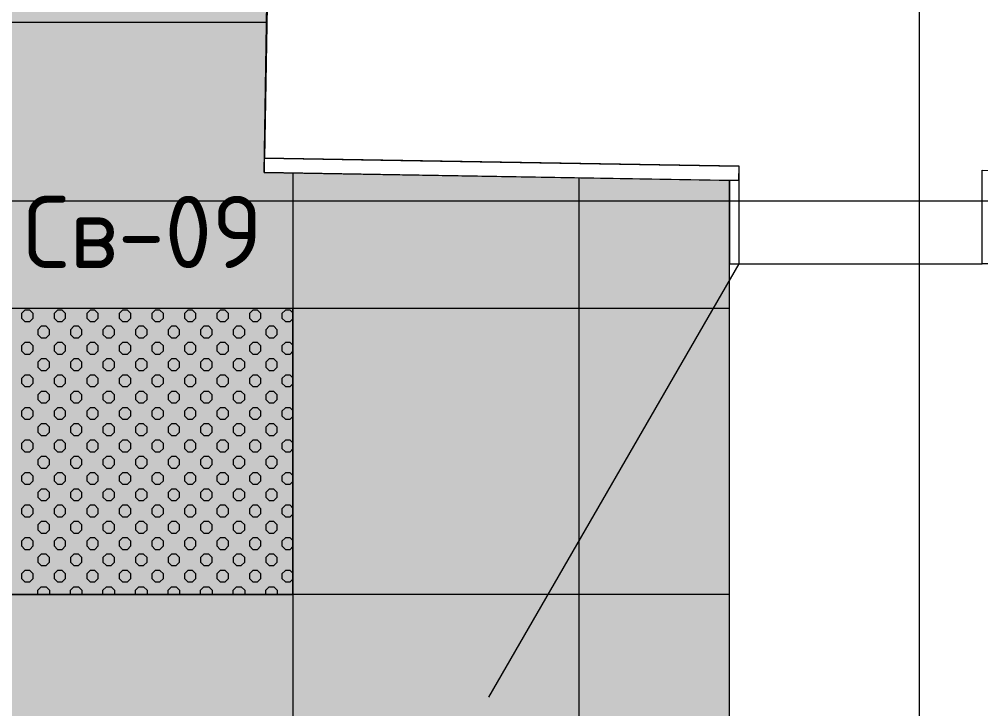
# Model space of a CAD drawing. Header units: millimetres. Extents: x -13069 to 207500, y -71366 to 56785.
# Drawn here: x 165938 to 167955, y 37457 to 38904 of the extents above; entities that cross this region are included whole.
import ezdxf

# ---------------------------------------------------------------- set-up
doc = ezdxf.new("R2010")
doc.units = ezdxf.units.MM
doc.layers.add('PDF _Подложка без мебели', color=7, linetype='Continuous')
doc.layers.add('PDF _Текст', color=7, linetype='Continuous')
doc.layers.add('PDF _Потолки', color=7, linetype='Continuous', lineweight=5, true_color=0x535353)
doc.layers.add('PDF _Ригели', color=7, linetype='Continuous', true_color=0x959595)
doc.layers.add('PDF _светильники', color=7, linetype='Continuous', true_color=0xffffff)
doc.styles.add('PDF GOST Common', font='GOST_Common.ttf')

msp = doc.modelspace()

# ---------------------------------------------------------------- hatches: boundary and pattern name
at = {"layer": 'PDF _Потолки', "true_color": 0xcae6ff, "transparency": 33554559}
msp.add_hatch(color=254, dxfattribs=at).paths.add_polyline_path([(164998.924, 42957.142), (171760.02, 42957.142), (171760.02, 41490.042), (166480.021, 41490.042), (166480.021, 39072.341), (166460.02, 39072.642), (166451.719, 38582.742), (167427.922, 38565.942), (167427.922, 34837.942), (165130.522, 34837.942), (165118.724, 38605.642), (165229.82, 38603.742), (165238.42, 39093.342), (164998.924, 39097.341)])

# ---------------------------------------------------------------- linework, layer by layer
at = {"layer": 'PDF _Подложка без мебели', "lineweight": 18}
for points in [[(167826.622, -7031.659, -0.41419022), (168226.622, -7431.659, -0.4141845), (167826.622, -7831.659, -0.4141845), (167426.622, -7431.659, -0.41419022), (167826.622, -7031.659), (167826.622, 46201.342)], [(107330.522, 38523.342, -0.41418731), (106930.522, 38123.342, -0.41428041), (106530.522, 38523.342, -0.4142805), (106930.522, 38923.342, -0.41418741), (107330.522, 38523.342), (174981.919, 38523.342)]]:
    msp.add_lwpolyline(points, format="xyb", dxfattribs=at)
for points in [[(167977.922, 38544.142), (168012.919, 38544.142), (168012.919, 38391.342), (167957.92, 38391.342), (167957.92, 38587.242), (171917.723, 38520.342), (171925.12, 38960.243), (166704.02, 39048.542), (166460.52, 39052.642), (166453.019, 38612.742), (166696.623, 38608.642), (167447.923, 38595.942), (167447.923, 38391.342), (166922.923, 37482.041)], [(167447.923, 38565.942), (167448.423, 38595.942), (166452.22, 38612.742), (166451.719, 38582.742), (167447.923, 38565.942), (167427.922, 38565.942), (167427.922, 38391.342), (167447.923, 38391.342), (167957.92, 38391.342)]]:
    msp.add_lwpolyline(points, dxfattribs=at)
at = {"layer": 'PDF _Потолки', "color": 7, "lineweight": 13}
msp.add_lwpolyline([(164998.924, 42957.142), (164998.924, 39097.341), (165238.42, 39093.342), (165229.82, 38603.742), (165118.724, 38605.642), (165130.522, 34837.942), (167427.922, 34837.942), (167427.922, 38565.942), (166451.719, 38582.742), (166460.02, 39072.642), (166480.021, 39072.341), (166480.021, 41490.042), (171760.02, 41490.042), (171760.02, 42957.142)], close=True, dxfattribs=at)
for points in [[(166457.023, 38897.543), (165235.02, 38897.543)], [(166512.321, 38581.699), (166512.321, 34837.942)], [(167112.321, 38571.342), (167112.321, 34837.942)], [(167427.922, 38297.543), (165119.725, 38297.543)], [(167427.922, 37697.543), (165121.623, 37697.543)]]:
    msp.add_lwpolyline(points, dxfattribs=at)
at = {"layer": 'PDF _Ригели', "color": 7, "lineweight": 18}
for points in [[(167826.622, -2015.058), (167826.622, 46201.342)], [(108736.521, 38523.342), (174981.919, 38523.342)]]:
    msp.add_lwpolyline(points, dxfattribs=at)
at = {"layer": 'PDF _светильники', "color": 7, "lineweight": 13}
msp.add_lwpolyline([(165912.321, 37697.543), (166512.321, 37697.543), (166512.321, 38297.543), (165912.321, 38297.543)], close=True, dxfattribs=at)
at = {"layer": 'PDF _светильники', "lineweight": 20}
for points in [[(165967.32, 38287.042), (165960.221, 38294.042), (165950.224, 38294.042), (165943.223, 38287.042), (165943.223, 38277.043), (165950.224, 38269.943), (165960.221, 38269.943), (165967.32, 38277.043)], [(166035.624, 38287.042), (166028.52, 38294.042), (166018.522, 38294.042), (166011.521, 38287.042), (166011.521, 38277.043), (166018.522, 38269.943), (166028.52, 38269.943), (166035.624, 38277.043)], [(166103.923, 38287.042), (166096.824, 38294.042), (166086.821, 38294.042), (166079.722, 38287.042), (166079.722, 38277.043), (166086.821, 38269.943), (166096.824, 38269.943), (166103.923, 38277.043)], [(166172.221, 38287.042), (166165.123, 38294.042), (166155.119, 38294.042), (166148.02, 38287.042), (166148.02, 38277.043), (166155.119, 38269.943), (166165.123, 38269.943), (166172.221, 38277.043)], [(166240.519, 38287.042), (166233.421, 38294.042), (166223.423, 38294.042), (166216.319, 38287.042), (166216.319, 38277.043), (166223.423, 38269.943), (166233.421, 38269.943), (166240.519, 38277.043)], [(166308.72, 38287.042), (166301.719, 38294.042), (166291.722, 38294.042), (166284.623, 38287.042), (166284.623, 38277.043), (166291.722, 38269.943), (166301.719, 38269.943), (166308.72, 38277.043)], [(166377.024, 38287.042), (166369.92, 38294.042), (166359.922, 38294.042), (166352.922, 38287.042), (166352.922, 38277.043), (166359.922, 38269.943), (166369.92, 38269.943), (166377.024, 38277.043)], [(166445.323, 38287.042), (166438.224, 38294.042), (166428.221, 38294.042), (166421.22, 38287.042), (166421.22, 38277.043), (166428.221, 38269.943), (166438.224, 38269.943), (166445.323, 38277.043)], [(166001.524, 38252.842), (165994.419, 38259.942), (165984.422, 38259.942), (165977.323, 38252.842), (165977.323, 38242.842), (165984.422, 38235.742), (165994.419, 38235.742), (166001.524, 38242.842)], [(166069.725, 38252.842), (166062.724, 38259.942), (166052.72, 38259.942), (166045.622, 38252.842), (166045.622, 38242.842), (166052.72, 38235.742), (166062.724, 38235.742), (166069.725, 38242.842)], [(166138.023, 38252.842), (166131.022, 38259.942), (166121.025, 38259.942), (166113.92, 38252.842), (166113.92, 38242.842), (166121.025, 38235.742), (166131.022, 38235.742), (166138.023, 38242.842)], [(166206.321, 38252.842), (166199.223, 38259.942), (166189.219, 38259.942), (166182.225, 38252.842), (166182.225, 38242.842), (166189.219, 38235.742), (166199.223, 38235.742), (166206.321, 38242.842)], [(166274.62, 38252.842), (166267.521, 38259.942), (166257.524, 38259.942), (166250.523, 38252.842), (166250.523, 38242.842), (166257.524, 38235.742), (166267.521, 38235.742), (166274.62, 38242.842)], [(166342.924, 38252.842), (166335.82, 38259.942), (166325.822, 38259.942), (166318.724, 38252.842), (166318.724, 38242.842), (166325.822, 38235.742), (166335.82, 38235.742), (166342.924, 38242.842)], [(166411.222, 38252.842), (166404.124, 38259.942), (166394.12, 38259.942), (166387.022, 38252.842), (166387.022, 38242.842), (166394.12, 38235.742), (166404.124, 38235.742), (166411.222, 38242.842)], [(166479.423, 38252.842), (166472.422, 38259.942), (166462.425, 38259.942), (166455.32, 38252.842), (166455.32, 38242.842), (166462.425, 38235.742), (166472.422, 38235.742), (166479.423, 38242.842)], [(165967.32, 38218.742), (165960.221, 38225.743), (165950.224, 38225.743), (165943.223, 38218.742), (165943.223, 38208.743), (165950.224, 38201.643), (165960.221, 38201.643), (165967.32, 38208.743)], [(166035.624, 38218.742), (166028.52, 38225.743), (166018.522, 38225.743), (166011.521, 38218.742), (166011.521, 38208.743), (166018.522, 38201.643), (166028.52, 38201.643), (166035.624, 38208.743)], [(166103.923, 38218.742), (166096.824, 38225.743), (166086.821, 38225.743), (166079.722, 38218.742), (166079.722, 38208.743), (166086.821, 38201.643), (166096.824, 38201.643), (166103.923, 38208.743)], [(166172.221, 38218.742), (166165.123, 38225.743), (166155.119, 38225.743), (166148.02, 38218.742), (166148.02, 38208.743), (166155.119, 38201.643), (166165.123, 38201.643), (166172.221, 38208.743)], [(166240.519, 38218.742), (166233.421, 38225.743), (166223.423, 38225.743), (166216.319, 38218.742), (166216.319, 38208.743), (166223.423, 38201.643), (166233.421, 38201.643), (166240.519, 38208.743)], [(166308.72, 38218.742), (166301.719, 38225.743), (166291.722, 38225.743), (166284.623, 38218.742), (166284.623, 38208.743), (166291.722, 38201.643), (166301.719, 38201.643), (166308.72, 38208.743)], [(166377.024, 38218.742), (166369.92, 38225.743), (166359.922, 38225.743), (166352.922, 38218.742), (166352.922, 38208.743), (166359.922, 38201.643), (166369.92, 38201.643), (166377.024, 38208.743)], [(166445.323, 38218.742), (166438.224, 38225.743), (166428.221, 38225.743), (166421.22, 38218.742), (166421.22, 38208.743), (166428.221, 38201.643), (166438.224, 38201.643), (166445.323, 38208.743)], [(166001.524, 38184.542), (165994.419, 38191.642), (165984.422, 38191.642), (165977.323, 38184.542), (165977.323, 38174.542), (165984.422, 38167.543), (165994.419, 38167.543), (166001.524, 38174.542)], [(166069.725, 38184.542), (166062.724, 38191.642), (166052.72, 38191.642), (166045.622, 38184.542), (166045.622, 38174.542), (166052.72, 38167.543), (166062.724, 38167.543), (166069.725, 38174.542)], [(166138.023, 38184.542), (166131.022, 38191.642), (166121.025, 38191.642), (166113.92, 38184.542), (166113.92, 38174.542), (166121.025, 38167.543), (166131.022, 38167.543), (166138.023, 38174.542)], [(166206.321, 38184.542), (166199.223, 38191.642), (166189.219, 38191.642), (166182.225, 38184.542), (166182.225, 38174.542), (166189.219, 38167.543), (166199.223, 38167.543), (166206.321, 38174.542)], [(166274.62, 38184.542), (166267.521, 38191.642), (166257.524, 38191.642), (166250.523, 38184.542), (166250.523, 38174.542), (166257.524, 38167.543), (166267.521, 38167.543), (166274.62, 38174.542)], [(166342.924, 38184.542), (166335.82, 38191.642), (166325.822, 38191.642), (166318.724, 38184.542), (166318.724, 38174.542), (166325.822, 38167.543), (166335.82, 38167.543), (166342.924, 38174.542)], [(166411.222, 38184.542), (166404.124, 38191.642), (166394.12, 38191.642), (166387.022, 38184.542), (166387.022, 38174.542), (166394.12, 38167.543), (166404.124, 38167.543), (166411.222, 38174.542)], [(166479.423, 38184.542), (166472.422, 38191.642), (166462.425, 38191.642), (166455.32, 38184.542), (166455.32, 38174.542), (166462.425, 38167.543), (166472.422, 38167.543), (166479.423, 38174.542)], [(165967.32, 38150.442), (165960.221, 38157.542), (165950.224, 38157.542), (165943.223, 38150.442), (165943.223, 38140.443), (165950.224, 38133.341), (165960.221, 38133.341), (165967.32, 38140.443)], [(166035.624, 38150.442), (166028.52, 38157.542), (166018.522, 38157.542), (166011.521, 38150.442), (166011.521, 38140.443), (166018.522, 38133.341), (166028.52, 38133.341), (166035.624, 38140.443)], [(166103.923, 38150.442), (166096.824, 38157.542), (166086.821, 38157.542), (166079.722, 38150.442), (166079.722, 38140.443), (166086.821, 38133.341), (166096.824, 38133.341), (166103.923, 38140.443)], [(166172.221, 38150.442), (166165.123, 38157.542), (166155.119, 38157.542), (166148.02, 38150.442), (166148.02, 38140.443), (166155.119, 38133.341), (166165.123, 38133.341), (166172.221, 38140.443)], [(166240.519, 38150.442), (166233.421, 38157.542), (166223.423, 38157.542), (166216.319, 38150.442), (166216.319, 38140.443), (166223.423, 38133.341), (166233.421, 38133.341), (166240.519, 38140.443)], [(166308.72, 38150.442), (166301.719, 38157.542), (166291.722, 38157.542), (166284.623, 38150.442), (166284.623, 38140.443), (166291.722, 38133.341), (166301.719, 38133.341), (166308.72, 38140.443)], [(166377.024, 38150.442), (166369.92, 38157.542), (166359.922, 38157.542), (166352.922, 38150.442), (166352.922, 38140.443), (166359.922, 38133.341), (166369.92, 38133.341), (166377.024, 38140.443)], [(166445.323, 38150.442), (166438.224, 38157.542), (166428.221, 38157.542), (166421.22, 38150.442), (166421.22, 38140.443), (166428.221, 38133.341), (166438.224, 38133.341), (166445.323, 38140.443)], [(166001.524, 38116.242), (165994.419, 38123.342), (165984.422, 38123.342), (165977.323, 38116.242), (165977.323, 38106.242), (165984.422, 38099.243), (165994.419, 38099.243), (166001.524, 38106.242)], [(166069.725, 38116.242), (166062.724, 38123.342), (166052.72, 38123.342), (166045.622, 38116.242), (166045.622, 38106.242), (166052.72, 38099.243), (166062.724, 38099.243), (166069.725, 38106.242)], [(166138.023, 38116.242), (166131.022, 38123.342), (166121.025, 38123.342), (166113.92, 38116.242), (166113.92, 38106.242), (166121.025, 38099.243), (166131.022, 38099.243), (166138.023, 38106.242)], [(166206.321, 38116.242), (166199.223, 38123.342), (166189.219, 38123.342), (166182.225, 38116.242), (166182.225, 38106.242), (166189.219, 38099.243), (166199.223, 38099.243), (166206.321, 38106.242)], [(166274.62, 38116.242), (166267.521, 38123.342), (166257.524, 38123.342), (166250.523, 38116.242), (166250.523, 38106.242), (166257.524, 38099.243), (166267.521, 38099.243), (166274.62, 38106.242)], [(166342.924, 38116.242), (166335.82, 38123.342), (166325.822, 38123.342), (166318.724, 38116.242), (166318.724, 38106.242), (166325.822, 38099.243), (166335.82, 38099.243), (166342.924, 38106.242)], [(166411.222, 38116.242), (166404.124, 38123.342), (166394.12, 38123.342), (166387.022, 38116.242), (166387.022, 38106.242), (166394.12, 38099.243), (166404.124, 38099.243), (166411.222, 38106.242)], [(166479.423, 38116.242), (166472.422, 38123.342), (166462.425, 38123.342), (166455.32, 38116.242), (166455.32, 38106.242), (166462.425, 38099.243), (166472.422, 38099.243), (166479.423, 38106.242)], [(165967.32, 38082.142), (165960.221, 38089.242), (165950.224, 38089.242), (165943.223, 38082.142), (165943.223, 38072.142), (165950.224, 38065.042), (165960.221, 38065.042), (165967.32, 38072.142)], [(166035.624, 38082.142), (166028.52, 38089.242), (166018.522, 38089.242), (166011.521, 38082.142), (166011.521, 38072.142), (166018.522, 38065.042), (166028.52, 38065.042), (166035.624, 38072.142)], [(166103.923, 38082.142), (166096.824, 38089.242), (166086.821, 38089.242), (166079.722, 38082.142), (166079.722, 38072.142), (166086.821, 38065.042), (166096.824, 38065.042), (166103.923, 38072.142)], [(166172.221, 38082.142), (166165.123, 38089.242), (166155.119, 38089.242), (166148.02, 38082.142), (166148.02, 38072.142), (166155.119, 38065.042), (166165.123, 38065.042), (166172.221, 38072.142)], [(166240.519, 38082.142), (166233.421, 38089.242), (166223.423, 38089.242), (166216.319, 38082.142), (166216.319, 38072.142), (166223.423, 38065.042), (166233.421, 38065.042), (166240.519, 38072.142)], [(166308.72, 38082.142), (166301.719, 38089.242), (166291.722, 38089.242), (166284.623, 38082.142), (166284.623, 38072.142), (166291.722, 38065.042), (166301.719, 38065.042), (166308.72, 38072.142)], [(166377.024, 38082.142), (166369.92, 38089.242), (166359.922, 38089.242), (166352.922, 38082.142), (166352.922, 38072.142), (166359.922, 38065.042), (166369.92, 38065.042), (166377.024, 38072.142)], [(166445.323, 38082.142), (166438.224, 38089.242), (166428.221, 38089.242), (166421.22, 38082.142), (166421.22, 38072.142), (166428.221, 38065.042), (166438.224, 38065.042), (166445.323, 38072.142)], [(166001.524, 38048.042), (165994.419, 38055.043), (165984.422, 38055.043), (165977.323, 38048.042), (165977.323, 38038.043), (165984.422, 38030.943), (165994.419, 38030.943), (166001.524, 38038.043)], [(166069.725, 38048.042), (166062.724, 38055.043), (166052.72, 38055.043), (166045.622, 38048.042), (166045.622, 38038.043), (166052.72, 38030.943), (166062.724, 38030.943), (166069.725, 38038.043)], [(166138.023, 38048.042), (166131.022, 38055.043), (166121.025, 38055.043), (166113.92, 38048.042), (166113.92, 38038.043), (166121.025, 38030.943), (166131.022, 38030.943), (166138.023, 38038.043)], [(166206.321, 38048.042), (166199.223, 38055.043), (166189.219, 38055.043), (166182.225, 38048.042), (166182.225, 38038.043), (166189.219, 38030.943), (166199.223, 38030.943), (166206.321, 38038.043)], [(166274.62, 38048.042), (166267.521, 38055.043), (166257.524, 38055.043), (166250.523, 38048.042), (166250.523, 38038.043), (166257.524, 38030.943), (166267.521, 38030.943), (166274.62, 38038.043)], [(166342.924, 38048.042), (166335.82, 38055.043), (166325.822, 38055.043), (166318.724, 38048.042), (166318.724, 38038.043), (166325.822, 38030.943), (166335.82, 38030.943), (166342.924, 38038.043)], [(166411.222, 38048.042), (166404.124, 38055.043), (166394.12, 38055.043), (166387.022, 38048.042), (166387.022, 38038.043), (166394.12, 38030.943), (166404.124, 38030.943), (166411.222, 38038.043)], [(166479.423, 38048.042), (166472.422, 38055.043), (166462.425, 38055.043), (166455.32, 38048.042), (166455.32, 38038.043), (166462.425, 38030.943), (166472.422, 38030.943), (166479.423, 38038.043)], [(165967.32, 38013.842), (165960.221, 38020.942), (165950.224, 38020.942), (165943.223, 38013.842), (165943.223, 38003.842), (165950.224, 37996.742), (165960.221, 37996.742), (165967.32, 38003.842)], [(166035.624, 38013.842), (166028.52, 38020.942), (166018.522, 38020.942), (166011.521, 38013.842), (166011.521, 38003.842), (166018.522, 37996.742), (166028.52, 37996.742), (166035.624, 38003.842)], [(166103.923, 38013.842), (166096.824, 38020.942), (166086.821, 38020.942), (166079.722, 38013.842), (166079.722, 38003.842), (166086.821, 37996.742), (166096.824, 37996.742), (166103.923, 38003.842)], [(166172.221, 38013.842), (166165.123, 38020.942), (166155.119, 38020.942), (166148.02, 38013.842), (166148.02, 38003.842), (166155.119, 37996.742), (166165.123, 37996.742), (166172.221, 38003.842)], [(166240.519, 38013.842), (166233.421, 38020.942), (166223.423, 38020.942), (166216.319, 38013.842), (166216.319, 38003.842), (166223.423, 37996.742), (166233.421, 37996.742), (166240.519, 38003.842)], [(166308.72, 38013.842), (166301.719, 38020.942), (166291.722, 38020.942), (166284.623, 38013.842), (166284.623, 38003.842), (166291.722, 37996.742), (166301.719, 37996.742), (166308.72, 38003.842)], [(166377.024, 38013.842), (166369.92, 38020.942), (166359.922, 38020.942), (166352.922, 38013.842), (166352.922, 38003.842), (166359.922, 37996.742), (166369.92, 37996.742), (166377.024, 38003.842)], [(166445.323, 38013.842), (166438.224, 38020.942), (166428.221, 38020.942), (166421.22, 38013.842), (166421.22, 38003.842), (166428.221, 37996.742), (166438.224, 37996.742), (166445.323, 38003.842)], [(166001.524, 37979.742), (165994.419, 37986.743), (165984.422, 37986.743), (165977.323, 37979.742), (165977.323, 37969.743), (165984.422, 37962.643), (165994.419, 37962.643), (166001.524, 37969.743)], [(166069.725, 37979.742), (166062.724, 37986.743), (166052.72, 37986.743), (166045.622, 37979.742), (166045.622, 37969.743), (166052.72, 37962.643), (166062.724, 37962.643), (166069.725, 37969.743)], [(166138.023, 37979.742), (166131.022, 37986.743), (166121.025, 37986.743), (166113.92, 37979.742), (166113.92, 37969.743), (166121.025, 37962.643), (166131.022, 37962.643), (166138.023, 37969.743)], [(166206.321, 37979.742), (166199.223, 37986.743), (166189.219, 37986.743), (166182.225, 37979.742), (166182.225, 37969.743), (166189.219, 37962.643), (166199.223, 37962.643), (166206.321, 37969.743)], [(166274.62, 37979.742), (166267.521, 37986.743), (166257.524, 37986.743), (166250.523, 37979.742), (166250.523, 37969.743), (166257.524, 37962.643), (166267.521, 37962.643), (166274.62, 37969.743)], [(166342.924, 37979.742), (166335.82, 37986.743), (166325.822, 37986.743), (166318.724, 37979.742), (166318.724, 37969.743), (166325.822, 37962.643), (166335.82, 37962.643), (166342.924, 37969.743)], [(166411.222, 37979.742), (166404.124, 37986.743), (166394.12, 37986.743), (166387.022, 37979.742), (166387.022, 37969.743), (166394.12, 37962.643), (166404.124, 37962.643), (166411.222, 37969.743)], [(166479.423, 37979.742), (166472.422, 37986.743), (166462.425, 37986.743), (166455.32, 37979.742), (166455.32, 37969.743), (166462.425, 37962.643), (166472.422, 37962.643), (166479.423, 37969.743)], [(165967.32, 37945.542), (165960.221, 37952.642), (165950.224, 37952.642), (165943.223, 37945.542), (165943.223, 37935.542), (165950.224, 37928.543), (165960.221, 37928.543), (165967.32, 37935.542)], [(166035.624, 37945.542), (166028.52, 37952.642), (166018.522, 37952.642), (166011.521, 37945.542), (166011.521, 37935.542), (166018.522, 37928.543), (166028.52, 37928.543), (166035.624, 37935.542)], [(166103.923, 37945.542), (166096.824, 37952.642), (166086.821, 37952.642), (166079.722, 37945.542), (166079.722, 37935.542), (166086.821, 37928.543), (166096.824, 37928.543), (166103.923, 37935.542)], [(166172.221, 37945.542), (166165.123, 37952.642), (166155.119, 37952.642), (166148.02, 37945.542), (166148.02, 37935.542), (166155.119, 37928.543), (166165.123, 37928.543), (166172.221, 37935.542)], [(166240.519, 37945.542), (166233.421, 37952.642), (166223.423, 37952.642), (166216.319, 37945.542), (166216.319, 37935.542), (166223.423, 37928.543), (166233.421, 37928.543), (166240.519, 37935.542)], [(166308.72, 37945.542), (166301.719, 37952.642), (166291.722, 37952.642), (166284.623, 37945.542), (166284.623, 37935.542), (166291.722, 37928.543), (166301.719, 37928.543), (166308.72, 37935.542)], [(166377.024, 37945.542), (166369.92, 37952.642), (166359.922, 37952.642), (166352.922, 37945.542), (166352.922, 37935.542), (166359.922, 37928.543), (166369.92, 37928.543), (166377.024, 37935.542)], [(166445.323, 37945.542), (166438.224, 37952.642), (166428.221, 37952.642), (166421.22, 37945.542), (166421.22, 37935.542), (166428.221, 37928.543), (166438.224, 37928.543), (166445.323, 37935.542)], [(166001.524, 37911.442), (165994.419, 37918.542), (165984.422, 37918.542), (165977.323, 37911.442), (165977.323, 37901.441), (165984.422, 37894.342), (165994.419, 37894.342), (166001.524, 37901.441)], [(166069.725, 37911.442), (166062.724, 37918.542), (166052.72, 37918.542), (166045.622, 37911.442), (166045.622, 37901.441), (166052.72, 37894.342), (166062.724, 37894.342), (166069.725, 37901.441)], [(166138.023, 37911.442), (166131.022, 37918.542), (166121.025, 37918.542), (166113.92, 37911.442), (166113.92, 37901.441), (166121.025, 37894.342), (166131.022, 37894.342), (166138.023, 37901.441)], [(166206.321, 37911.442), (166199.223, 37918.542), (166189.219, 37918.542), (166182.225, 37911.442), (166182.225, 37901.441), (166189.219, 37894.342), (166199.223, 37894.342), (166206.321, 37901.441)], [(166274.62, 37911.442), (166267.521, 37918.542), (166257.524, 37918.542), (166250.523, 37911.442), (166250.523, 37901.441), (166257.524, 37894.342), (166267.521, 37894.342), (166274.62, 37901.441)], [(166342.924, 37911.442), (166335.82, 37918.542), (166325.822, 37918.542), (166318.724, 37911.442), (166318.724, 37901.441), (166325.822, 37894.342), (166335.82, 37894.342), (166342.924, 37901.441)], [(166411.222, 37911.442), (166404.124, 37918.542), (166394.12, 37918.542), (166387.022, 37911.442), (166387.022, 37901.441), (166394.12, 37894.342), (166404.124, 37894.342), (166411.222, 37901.441)], [(166479.423, 37911.442), (166472.422, 37918.542), (166462.425, 37918.542), (166455.32, 37911.442), (166455.32, 37901.441), (166462.425, 37894.342), (166472.422, 37894.342), (166479.423, 37901.441)], [(165967.32, 37877.243), (165960.221, 37884.342), (165950.224, 37884.342), (165943.223, 37877.243), (165943.223, 37867.242), (165950.224, 37860.243), (165960.221, 37860.243), (165967.32, 37867.242)], [(166035.624, 37877.243), (166028.52, 37884.342), (166018.522, 37884.342), (166011.521, 37877.243), (166011.521, 37867.242), (166018.522, 37860.243), (166028.52, 37860.243), (166035.624, 37867.242)], [(166103.923, 37877.243), (166096.824, 37884.342), (166086.821, 37884.342), (166079.722, 37877.243), (166079.722, 37867.242), (166086.821, 37860.243), (166096.824, 37860.243), (166103.923, 37867.242)], [(166172.221, 37877.243), (166165.123, 37884.342), (166155.119, 37884.342), (166148.02, 37877.243), (166148.02, 37867.242), (166155.119, 37860.243), (166165.123, 37860.243), (166172.221, 37867.242)], [(166240.519, 37877.243), (166233.421, 37884.342), (166223.423, 37884.342), (166216.319, 37877.243), (166216.319, 37867.242), (166223.423, 37860.243), (166233.421, 37860.243), (166240.519, 37867.242)], [(166308.72, 37877.243), (166301.719, 37884.342), (166291.722, 37884.342), (166284.623, 37877.243), (166284.623, 37867.242), (166291.722, 37860.243), (166301.719, 37860.243), (166308.72, 37867.242)], [(166377.024, 37877.243), (166369.92, 37884.342), (166359.922, 37884.342), (166352.922, 37877.243), (166352.922, 37867.242), (166359.922, 37860.243), (166369.92, 37860.243), (166377.024, 37867.242)], [(166445.323, 37877.243), (166438.224, 37884.342), (166428.221, 37884.342), (166421.22, 37877.243), (166421.22, 37867.242), (166428.221, 37860.243), (166438.224, 37860.243), (166445.323, 37867.242)], [(166001.524, 37843.142), (165994.419, 37850.242), (165984.422, 37850.242), (165977.323, 37843.142), (165977.323, 37833.142), (165984.422, 37826.042), (165994.419, 37826.042), (166001.524, 37833.142)], [(166069.725, 37843.142), (166062.724, 37850.242), (166052.72, 37850.242), (166045.622, 37843.142), (166045.622, 37833.142), (166052.72, 37826.042), (166062.724, 37826.042), (166069.725, 37833.142)], [(166138.023, 37843.142), (166131.022, 37850.242), (166121.025, 37850.242), (166113.92, 37843.142), (166113.92, 37833.142), (166121.025, 37826.042), (166131.022, 37826.042), (166138.023, 37833.142)], [(166206.321, 37843.142), (166199.223, 37850.242), (166189.219, 37850.242), (166182.225, 37843.142), (166182.225, 37833.142), (166189.219, 37826.042), (166199.223, 37826.042), (166206.321, 37833.142)], [(166274.62, 37843.142), (166267.521, 37850.242), (166257.524, 37850.242), (166250.523, 37843.142), (166250.523, 37833.142), (166257.524, 37826.042), (166267.521, 37826.042), (166274.62, 37833.142)], [(166342.924, 37843.142), (166335.82, 37850.242), (166325.822, 37850.242), (166318.724, 37843.142), (166318.724, 37833.142), (166325.822, 37826.042), (166335.82, 37826.042), (166342.924, 37833.142)], [(166411.222, 37843.142), (166404.124, 37850.242), (166394.12, 37850.242), (166387.022, 37843.142), (166387.022, 37833.142), (166394.12, 37826.042), (166404.124, 37826.042), (166411.222, 37833.142)], [(166479.423, 37843.142), (166472.422, 37850.242), (166462.425, 37850.242), (166455.32, 37843.142), (166455.32, 37833.142), (166462.425, 37826.042), (166472.422, 37826.042), (166479.423, 37833.142)], [(165967.32, 37809.042), (165960.221, 37816.043), (165950.224, 37816.043), (165943.223, 37809.042), (165943.223, 37799.043), (165950.224, 37791.943), (165960.221, 37791.943), (165967.32, 37799.043)], [(166035.624, 37809.042), (166028.52, 37816.043), (166018.522, 37816.043), (166011.521, 37809.042), (166011.521, 37799.043), (166018.522, 37791.943), (166028.52, 37791.943), (166035.624, 37799.043)], [(166103.923, 37809.042), (166096.824, 37816.043), (166086.821, 37816.043), (166079.722, 37809.042), (166079.722, 37799.043), (166086.821, 37791.943), (166096.824, 37791.943), (166103.923, 37799.043)], [(166172.221, 37809.042), (166165.123, 37816.043), (166155.119, 37816.043), (166148.02, 37809.042), (166148.02, 37799.043), (166155.119, 37791.943), (166165.123, 37791.943), (166172.221, 37799.043)], [(166240.519, 37809.042), (166233.421, 37816.043), (166223.423, 37816.043), (166216.319, 37809.042), (166216.319, 37799.043), (166223.423, 37791.943), (166233.421, 37791.943), (166240.519, 37799.043)], [(166308.72, 37809.042), (166301.719, 37816.043), (166291.722, 37816.043), (166284.623, 37809.042), (166284.623, 37799.043), (166291.722, 37791.943), (166301.719, 37791.943), (166308.72, 37799.043)], [(166377.024, 37809.042), (166369.92, 37816.043), (166359.922, 37816.043), (166352.922, 37809.042), (166352.922, 37799.043), (166359.922, 37791.943), (166369.92, 37791.943), (166377.024, 37799.043)], [(166445.323, 37809.042), (166438.224, 37816.043), (166428.221, 37816.043), (166421.22, 37809.042), (166421.22, 37799.043), (166428.221, 37791.943), (166438.224, 37791.943), (166445.323, 37799.043)], [(166001.524, 37774.842), (165994.419, 37781.942), (165984.422, 37781.942), (165977.323, 37774.842), (165977.323, 37764.842), (165984.422, 37757.742), (165994.419, 37757.742), (166001.524, 37764.842)], [(166069.725, 37774.842), (166062.724, 37781.942), (166052.72, 37781.942), (166045.622, 37774.842), (166045.622, 37764.842), (166052.72, 37757.742), (166062.724, 37757.742), (166069.725, 37764.842)], [(166138.023, 37774.842), (166131.022, 37781.942), (166121.025, 37781.942), (166113.92, 37774.842), (166113.92, 37764.842), (166121.025, 37757.742), (166131.022, 37757.742), (166138.023, 37764.842)], [(166206.321, 37774.842), (166199.223, 37781.942), (166189.219, 37781.942), (166182.225, 37774.842), (166182.225, 37764.842), (166189.219, 37757.742), (166199.223, 37757.742), (166206.321, 37764.842)], [(166274.62, 37774.842), (166267.521, 37781.942), (166257.524, 37781.942), (166250.523, 37774.842), (166250.523, 37764.842), (166257.524, 37757.742), (166267.521, 37757.742), (166274.62, 37764.842)], [(166342.924, 37774.842), (166335.82, 37781.942), (166325.822, 37781.942), (166318.724, 37774.842), (166318.724, 37764.842), (166325.822, 37757.742), (166335.82, 37757.742), (166342.924, 37764.842)], [(166411.222, 37774.842), (166404.124, 37781.942), (166394.12, 37781.942), (166387.022, 37774.842), (166387.022, 37764.842), (166394.12, 37757.742), (166404.124, 37757.742), (166411.222, 37764.842)], [(166479.423, 37774.842), (166472.422, 37781.942), (166462.425, 37781.942), (166455.32, 37774.842), (166455.32, 37764.842), (166462.425, 37757.742), (166472.422, 37757.742), (166479.423, 37764.842)], [(165967.32, 37740.742), (165960.221, 37747.743), (165950.224, 37747.743), (165943.223, 37740.742), (165943.223, 37730.743), (165950.224, 37723.641), (165960.221, 37723.641), (165967.32, 37730.743)], [(166035.624, 37740.742), (166028.52, 37747.743), (166018.522, 37747.743), (166011.521, 37740.742), (166011.521, 37730.743), (166018.522, 37723.641), (166028.52, 37723.641), (166035.624, 37730.743)], [(166103.923, 37740.742), (166096.824, 37747.743), (166086.821, 37747.743), (166079.722, 37740.742), (166079.722, 37730.743), (166086.821, 37723.641), (166096.824, 37723.641), (166103.923, 37730.743)], [(166172.221, 37740.742), (166165.123, 37747.743), (166155.119, 37747.743), (166148.02, 37740.742), (166148.02, 37730.743), (166155.119, 37723.641), (166165.123, 37723.641), (166172.221, 37730.743)], [(166240.519, 37740.742), (166233.421, 37747.743), (166223.423, 37747.743), (166216.319, 37740.742), (166216.319, 37730.743), (166223.423, 37723.641), (166233.421, 37723.641), (166240.519, 37730.743)], [(166308.72, 37740.742), (166301.719, 37747.743), (166291.722, 37747.743), (166284.623, 37740.742), (166284.623, 37730.743), (166291.722, 37723.641), (166301.719, 37723.641), (166308.72, 37730.743)], [(166377.024, 37740.742), (166369.92, 37747.743), (166359.922, 37747.743), (166352.922, 37740.742), (166352.922, 37730.743), (166359.922, 37723.641), (166369.92, 37723.641), (166377.024, 37730.743)], [(166445.323, 37740.742), (166438.224, 37747.743), (166428.221, 37747.743), (166421.22, 37740.742), (166421.22, 37730.743), (166428.221, 37723.641), (166438.224, 37723.641), (166445.323, 37730.743)]]:
    msp.add_lwpolyline(points, close=True, dxfattribs=at)
for points in [[(166512.321, 38288.342), (166506.523, 38294.042), (166496.519, 38294.042), (166489.421, 38287.042), (166489.421, 38277.043), (166496.519, 38269.943), (166506.523, 38269.943), (166512.321, 38275.642)], [(166512.321, 38220.042), (166506.523, 38225.743), (166496.519, 38225.743), (166489.421, 38218.742), (166489.421, 38208.743), (166496.519, 38201.643), (166506.523, 38201.643), (166512.321, 38207.443)], [(166512.321, 38151.742), (166506.523, 38157.542), (166496.519, 38157.542), (166489.421, 38150.442), (166489.421, 38140.443), (166496.519, 38133.341), (166506.523, 38133.341), (166512.321, 38139.143)], [(166512.321, 38083.442), (166506.523, 38089.242), (166496.519, 38089.242), (166489.421, 38082.142), (166489.421, 38072.142), (166496.519, 38065.042), (166506.523, 38065.042), (166512.321, 38070.841)], [(166512.321, 38015.142), (166506.523, 38020.942), (166496.519, 38020.942), (166489.421, 38013.842), (166489.421, 38003.842), (166496.519, 37996.742), (166506.523, 37996.742), (166512.321, 38002.542)], [(166512.321, 37946.842), (166506.523, 37952.642), (166496.519, 37952.642), (166489.421, 37945.542), (166489.421, 37935.542), (166496.519, 37928.543), (166506.523, 37928.543), (166512.321, 37934.242)], [(166512.321, 37878.642), (166506.523, 37884.342), (166496.519, 37884.342), (166489.421, 37877.243), (166489.421, 37867.242), (166496.519, 37860.243), (166506.523, 37860.243), (166512.321, 37865.942)], [(166512.321, 37810.342), (166506.523, 37816.043), (166496.519, 37816.043), (166489.421, 37809.042), (166489.421, 37799.043), (166496.519, 37791.943), (166506.523, 37791.943), (166512.321, 37797.743)], [(166512.321, 37742.042), (166506.523, 37747.743), (166496.519, 37747.743), (166489.421, 37740.742), (166489.421, 37730.743), (166496.519, 37723.641), (166506.523, 37723.641), (166512.321, 37729.443)], [(165977.323, 37697.543), (165977.323, 37706.542), (165984.422, 37713.642), (165994.419, 37713.642), (166001.524, 37706.542), (166001.524, 37697.543)], [(166045.622, 37697.543), (166045.622, 37706.542), (166052.72, 37713.642), (166062.724, 37713.642), (166069.725, 37706.542), (166069.725, 37697.543)], [(166113.92, 37697.543), (166113.92, 37706.542), (166121.025, 37713.642), (166131.022, 37713.642), (166138.023, 37706.542), (166138.023, 37697.543)], [(166182.225, 37697.543), (166182.225, 37706.542), (166189.219, 37713.642), (166199.223, 37713.642), (166206.321, 37706.542), (166206.321, 37697.543)], [(166250.523, 37697.543), (166250.523, 37706.542), (166257.524, 37713.642), (166267.521, 37713.642), (166274.62, 37706.542), (166274.62, 37697.543)], [(166318.724, 37697.543), (166318.724, 37706.542), (166325.822, 37713.642), (166335.82, 37713.642), (166342.924, 37706.542), (166342.924, 37697.543)], [(166387.022, 37697.543), (166387.022, 37706.542), (166394.12, 37713.642), (166404.124, 37713.642), (166411.222, 37706.542), (166411.222, 37697.543)], [(166455.32, 37697.543), (166455.32, 37706.542), (166462.425, 37713.642), (166472.422, 37713.642), (166479.423, 37706.542), (166479.423, 37697.543)]]:
    msp.add_lwpolyline(points, dxfattribs=at)
at = {"layer": 'PDF _светильники', "color": 53, "lineweight": 0, "true_color": 0xf7e046, "transparency": 33554559}
msp.add_solid([(165912.321, 37697.543), (166512.321, 37697.543), (165912.321, 38297.543), (166512.321, 38297.543)], dxfattribs=at)

# ---------------------------------------------------------------- texts
at = {"layer": 'PDF _Текст', "insert": (165947.018, 38457.924), "char_height": 151.5063, "attachment_point": 4, "style": 'PDF GOST Common'}
msp.add_mtext('Св-09', dxfattribs=at)

doc.saveas('drawing.dxf')
